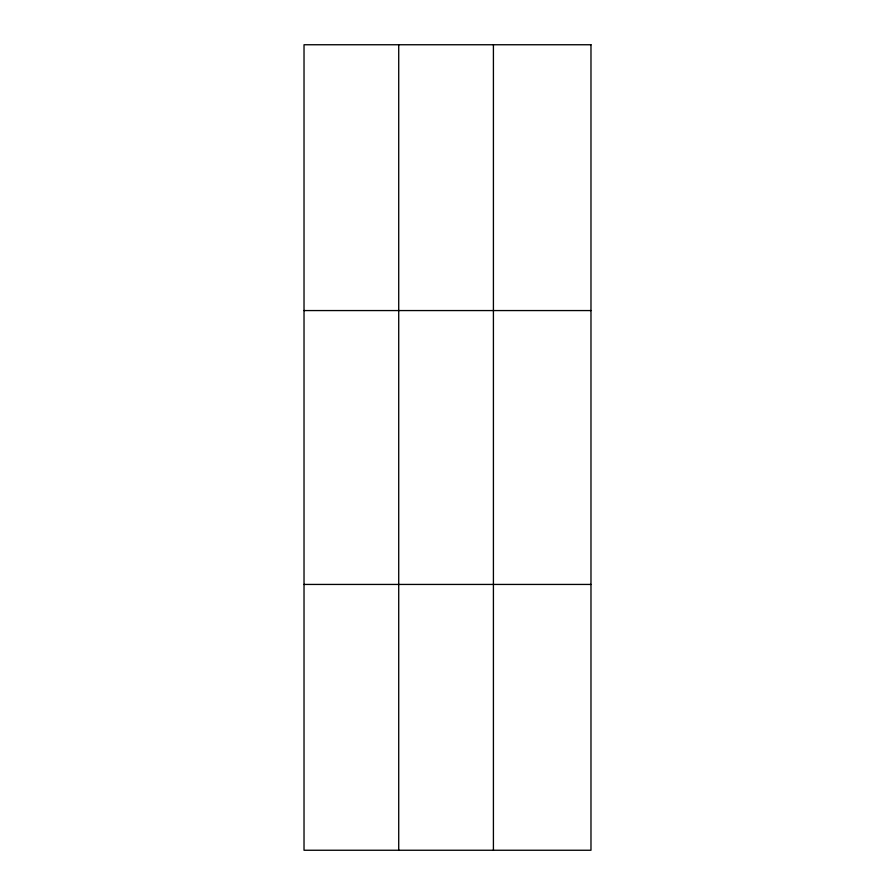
<?xml version="1.0" encoding="UTF-8"?>
<svg xmlns="http://www.w3.org/2000/svg" width="895" height="895" viewBox="0 0 895 895"><rect width="100%" height="100%" fill="white"/><g stroke="black" fill="none" stroke-linecap="round" stroke-linejoin="round"><path stroke-width="1.34" d="M304.02 310.565L590.98 310.565M304.02 584.435L590.98 584.435M493.413 44.75L493.413 850.25M398.722 44.75L398.722 850.25M590.98 44.75L590.98 850.25L304.02 850.25L304.02 44.75L590.98 44.75"/></g></svg>
